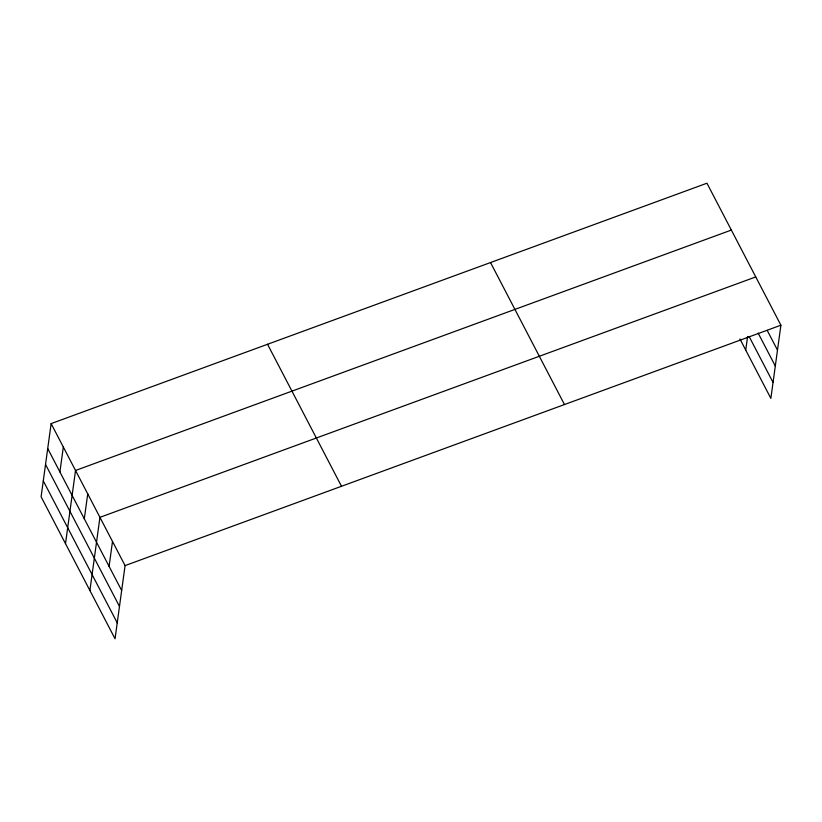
<?xml version="1.0" encoding="UTF-8"?>
<svg xmlns="http://www.w3.org/2000/svg" width="822" height="822" viewBox="0 0 822 822"><rect width="100%" height="100%" fill="white"/><g stroke="black" fill="none" stroke-linecap="round" stroke-linejoin="round"><path stroke-width="1.23" d="M51.128 423.607L41.1 496.786L115.049 638.786L125.078 565.608L51.128 423.607L706.951 183.214L780.9 325.214L770.872 398.393L739.923 338.952M59.914 471.951L63.325 447.045M65.503 543.65L75.532 470.472L731.354 230.068M84.317 518.816L87.728 493.899M89.906 590.504L99.935 517.336L755.757 276.932M109.09 566.379L112.501 541.472M745.729 350.11L747.578 336.63M125.078 565.608L780.9 325.214M767.203 330.372L777.489 350.121M758.161 333.136L775.31 366.047M749.058 336.373L773.06 382.466M490.529 262.547L564.478 404.547M267.54 344.284L341.5 486.275M47.707 448.524L121.666 590.525M45.529 464.451L119.488 606.451M43.278 480.86L117.238 622.86"/></g></svg>
